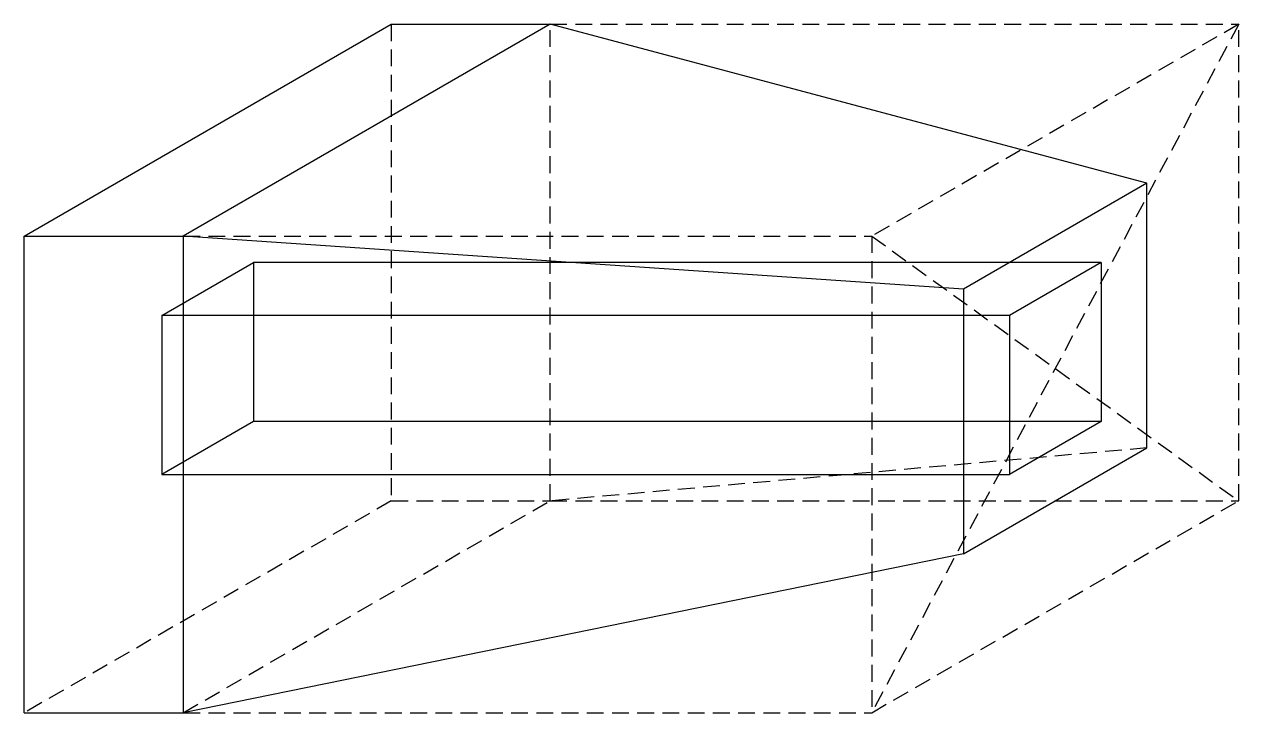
# Model space of a CAD drawing. Header units: millimetres. Extents: x 100 to 329, y 100 to 230.
import ezdxf

# ---------------------------------------------------------------- set-up
doc = ezdxf.new("R2010")
doc.units = ezdxf.units.MM
doc.linetypes.add('HIDDEN2', pattern=[4.7625, 3.175, -1.5875])
doc.layers.add('nem', color=1, linetype='HIDDEN2')
doc.layers.add('nem2', color=80, linetype='Continuous', plot=False)

msp = doc.modelspace()

# ---------------------------------------------------------------- linework, layer by layer
at = {"layer": 'Defpoints'}
for p, q in [((100, 190), (169.28, 230)), ((199.28, 230), (130, 190)), ((169.28, 230), (199.28, 230)), ((311.96, 200), (199.28, 230)), ((311.96, 200), (277.32, 180)), ((311.96, 150), (311.96, 200)), ((100, 100), (100, 190)), ((100, 190), (130, 190)), ((130, 190), (130, 100)), ((277.32, 180), (130, 190)), ((143.3, 185), (143.3, 185)), ((143.3, 185), (143.3, 185)), ((143.3, 185), (143.3, 185)), ((143.3, 185), (143.3, 185)), ((303.3, 185), (285.98, 175)), ((303.3, 185), (303.3, 155)), ((277.32, 180), (277.32, 130)), ((285.98, 175), (285.98, 145)), ((303.3, 155), (285.98, 145)), ((303.3, 155), (285.98, 155)), ((277.32, 130), (311.96, 150)), ((277.32, 130), (130, 100)), ((100, 100), (130, 100))]:
    msp.add_line(p, q, dxfattribs=at)
at = {"layer": 'nem'}
for p, q in [((169.28, 230), (169.28, 140)), ((199.28, 140), (199.28, 230)), ((199.28, 230), (329.28, 230)), ((329.28, 230), (260, 190)), ((329.28, 230), (260, 100)), ((329.28, 140), (329.28, 230)), ((130, 190), (260, 190)), ((260, 190), (260, 100)), ((260, 190), (329.28, 140)), ((311.96, 150), (199.28, 140)), ((169.28, 140), (100, 100)), ((130, 100), (199.28, 140)), ((169.28, 140), (199.28, 140)), ((199.28, 140), (329.28, 140)), ((260, 100), (329.28, 140)), ((130, 100), (260, 100))]:
    msp.add_line(p, q, dxfattribs=at)
at = {"layer": 'nem2'}
for p, q in [((125.98, 175), (143.3, 185)), ((303.3, 185), (143.3, 185)), ((143.3, 185), (143.3, 155)), ((285.98, 175), (125.98, 175)), ((125.98, 175), (125.98, 145)), ((143.3, 155), (125.98, 145)), ((303.3, 155), (143.3, 155)), ((125.98, 145), (285.98, 145))]:
    msp.add_line(p, q, dxfattribs=at)

doc.saveas('drawing.dxf')
